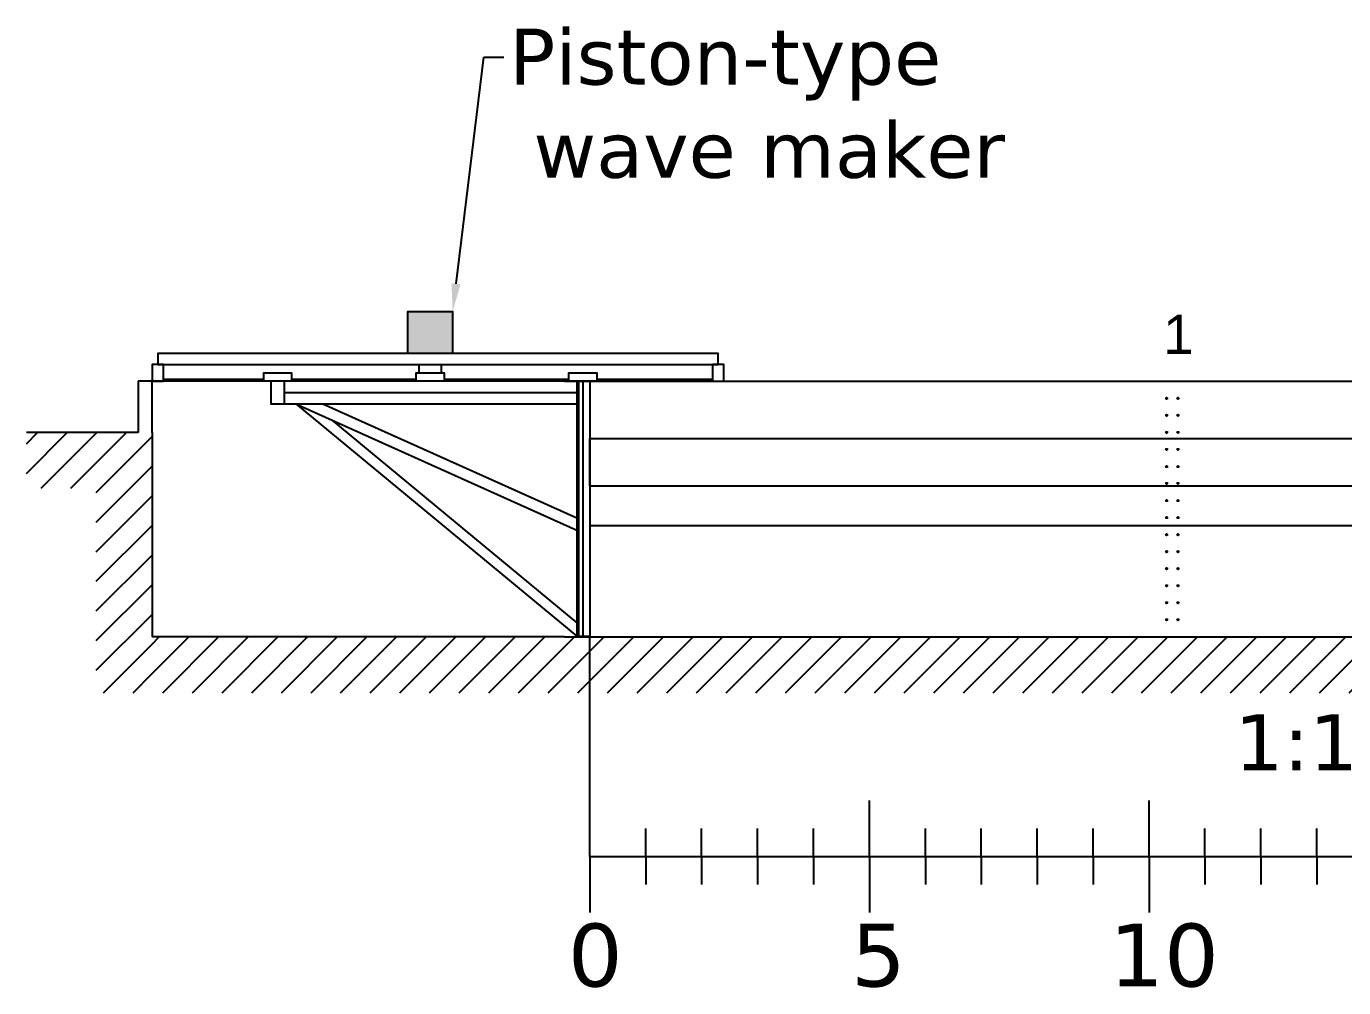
# Model space of a CAD drawing. Header units: feet. Extents: x 0 to 695, y -979 to -294.
# Drawn here: x 134.46 to 158.02, y -310.8 to -293.6 of the extents above; entities that cross this region are included whole.
import ezdxf
from ezdxf import colors
from ezdxf.entities.mleader import LeaderData, LeaderLine
from ezdxf.math import Vec2, Vec3

# ---------------------------------------------------------------- set-up
doc = ezdxf.new("R2010")
doc.units = ezdxf.units.FT
doc.header["$MEASUREMENT"] = 0
for name, color, linetype in [('0.5 m slice', 1, 'Continuous'), ('ATM Mangroves', 3, 'Continuous'), ('Max Crest Water Height', 130, 'Continuous'), ('Max Water Level', 210, 'Continuous'), ('No of Bays', 2, 'Continuous')]:
    doc.layers.add(name, color=color, linetype=linetype)
doc.styles.get("Standard").update_dxf_attribs({"font": 'verdana.ttf'})
pattern_1 = [(45, (131.67098, 110.86392), (-0.26516504, 0.26516504), [])]

msp = doc.modelspace()

# ---------------------------------------------------------------- hatches: boundary and pattern name
at = {"transparency": 33554687}
h = msp.add_hatch(color=256, dxfattribs=at)
h.dxf.hatch_style = 1
h.paths.add_polyline_path([(142.083, -299.448), (141.283, -299.448), (141.283, -298.698), (142.083, -298.698)])
h = msp.add_hatch(dxfattribs=at)
h.set_pattern_fill('ANSI31', color=256, scale=3)
h.set_pattern_definition(pattern_1)
h.paths.add_polyline_path([(136.461, -300.862), (134.461, -300.862), (134.461, -301.862), (135.711, -301.862), (135.711, -304.52), (135.711, -305.52), (136.711, -305.52), (136.711, -304.52), (136.711, -300.862)])
h = msp.add_hatch(dxfattribs=at)
h.set_pattern_fill('ANSI31', color=256, scale=3)
h.set_pattern_definition(pattern_1)
h.paths.add_polyline_path([(144.081, -304.52), (136.711, -304.52), (136.711, -305.52), (231.762, -305.52), (232.762, -305.52), (232.762, -301.862), (240.879, -301.862), (240.879, -300.862), (231.971, -300.862), (231.971, -304.52), (144.335, -304.52)])

# ---------------------------------------------------------------- linework, layer by layer
for p, q in [((141.483, -299.798), (141.483, -299.648)), ((141.883, -299.798), (141.883, -299.648)), ((136.711, -299.948), (136.461, -299.948)), ((136.461, -299.948), (136.461, -300.862)), ((136.711, -300.862), (136.711, -299.948)), ((144.081, -299.948), (136.711, -299.948)), ((136.911, -299.908), (138.705, -299.908)), ((139.205, -299.908), (141.433, -299.908)), ((141.933, -299.908), (144.159, -299.908)), ((144.081, -299.948), (144.335, -299.948)), ((144.306, -299.948), (144.306, -304.51)), ((144.335, -299.948), (144.335, -304.51)), ((144.335, -299.948), (231.762, -299.948)), ((144.335, -299.948), (144.335, -304.51)), ((144.409, -299.948), (144.409, -304.51)), ((144.536, -299.948), (144.536, -304.52)), ((144.659, -299.908), (146.733, -299.908)), ((139.076, -300.148), (144.306, -300.148)), ((139.076, -300.348), (144.306, -300.348)), ((139.277, -300.348), (144.306, -302.61)), ((139.277, -300.348), (144.306, -304.51)), ((139.765, -300.348), (144.306, -302.391)), ((139.915, -300.635), (144.306, -304.272)), ((136.461, -300.862), (134.461, -300.862)), ((136.711, -300.862), (136.711, -304.52)), ((144.081, -304.52), (136.711, -304.52)), ((144.081, -304.52), (144.335, -304.52)), ((144.306, -304.51), (144.536, -304.51)), ((144.335, -304.52), (231.762, -304.52)), ((154.952, -304.52), (231.971, -304.52))]:
    msp.add_line(p, q, dxfattribs=at)
at = {"color": 0, "transparency": 33554687}
for p, q in [((144.536, -308.45), (144.536, -304.52)), ((149.536, -308.45), (149.536, -307.45)), ((154.536, -308.45), (154.536, -307.45)), ((145.536, -308.45), (145.536, -307.95)), ((146.536, -308.45), (146.536, -307.95)), ((147.536, -308.45), (147.536, -307.95)), ((148.536, -308.45), (148.536, -307.95)), ((150.536, -308.45), (150.536, -307.95)), ((151.536, -308.45), (151.536, -307.95)), ((152.536, -308.45), (152.536, -307.95)), ((153.536, -308.45), (153.536, -307.95)), ((155.536, -308.45), (155.536, -307.95)), ((156.536, -308.45), (156.536, -307.95)), ((157.536, -308.45), (157.536, -307.95)), ((144.536, -308.45), (145.536, -308.45)), ((144.536, -308.45), (144.536, -309.45)), ((145.536, -308.45), (145.536, -308.95)), ((145.536, -308.45), (146.536, -308.45)), ((146.536, -308.45), (146.536, -308.95)), ((146.536, -308.45), (147.536, -308.45)), ((147.536, -308.45), (147.536, -308.95)), ((147.536, -308.45), (148.536, -308.45)), ((148.536, -308.45), (148.536, -308.95)), ((148.536, -308.45), (149.536, -308.45)), ((149.536, -308.45), (150.536, -308.45)), ((149.536, -308.45), (149.536, -309.45)), ((150.536, -308.45), (150.536, -308.95)), ((150.536, -308.45), (151.536, -308.45)), ((151.536, -308.45), (151.536, -308.95)), ((151.536, -308.45), (152.536, -308.45)), ((152.536, -308.45), (152.536, -308.95)), ((152.536, -308.45), (153.536, -308.45)), ((153.536, -308.45), (153.536, -308.95)), ((153.536, -308.45), (154.536, -308.45)), ((154.536, -308.45), (155.536, -308.45)), ((154.536, -308.45), (154.536, -309.45)), ((155.536, -308.45), (155.536, -308.95)), ((155.536, -308.45), (156.536, -308.45)), ((156.536, -308.45), (156.536, -308.95)), ((156.536, -308.45), (157.536, -308.45)), ((157.536, -308.45), (157.536, -308.95)), ((157.536, -308.45), (158.536, -308.45))]:
    msp.add_line(p, q, dxfattribs=at)
at = {"transparency": 33554687}
for points in [[(142.083, -299.448), (141.283, -299.448), (141.283, -298.698), (142.083, -298.698)], [(136.811, -299.648), (146.833, -299.648), (146.833, -299.448), (136.811, -299.448)], [(136.711, -299.948), (136.911, -299.948), (136.911, -299.648), (136.711, -299.648)], [(139.205, -299.948), (138.705, -299.948), (138.705, -299.798), (139.205, -299.798)], [(141.933, -299.948), (141.433, -299.948), (141.433, -299.798), (141.933, -299.798)], [(144.659, -299.948), (144.159, -299.948), (144.159, -299.798), (144.659, -299.798)], [(146.733, -299.948), (146.933, -299.948), (146.933, -299.648), (146.733, -299.648)], [(139.076, -299.948), (138.834, -299.948), (138.834, -300.348), (139.076, -300.348)]]:
    msp.add_lwpolyline(points, close=True, dxfattribs=at)
at = {"color": 0, "transparency": 33554687}
for centre in [(154.851, -300.252), (155.054, -300.252)]:
    msp.add_circle(centre, 0.0127, dxfattribs=at)
at = {"transparency": 33554687}
for centre in [(154.851, -300.557), (155.054, -300.557), (154.851, -300.862), (155.054, -300.862), (154.851, -301.167), (155.054, -301.167), (154.851, -301.472), (155.054, -301.472), (154.851, -301.776), (155.054, -301.776), (154.851, -302.081), (155.054, -302.081), (154.851, -302.386), (155.054, -302.386), (154.851, -302.691), (155.054, -302.691), (154.851, -302.996), (155.054, -302.996), (154.851, -303.3), (155.054, -303.3), (154.851, -303.605), (155.054, -303.605), (154.851, -303.91), (155.054, -303.91), (154.851, -304.215), (155.054, -304.215)]:
    msp.add_circle(centre, 0.0127, dxfattribs=at)
at = {"layer": 'ATM Mangroves', "color": 7, "transparency": 33554687}
for p, q in [((144.536, -301.82), (144.536, -300.97)), ((144.536, -302.526), (198.726, -302.526))]:
    msp.add_line(p, q, dxfattribs=at)
at = {"layer": 'Max Crest Water Height', "color": 7, "transparency": 33554687}
msp.add_line((144.536, -300.97), (231.971, -300.97), dxfattribs=at)
at = {"layer": 'Max Water Level', "transparency": 33554687}
msp.add_line((144.536, -301.82), (227.729, -301.82), dxfattribs=at)

# ---------------------------------------------------------------- texts
at = {"layer": '0.5 m slice', "color": 1, "transparency": 33554687, "char_height": 1.125, "attachment_point": 1}
for s, width, insert in [('{\\C0;0 }', 3.11868, (144.143, -309.65)), ('{\\C0;5}', 2.21831, (149.205, -309.65)), ('{\\C0;10}', 2.21831, (153.822, -309.65))]:
    msp.add_mtext_dynamic_manual_height_columns(s, width=width, gutter_width=7.294, heights=[0], dxfattribs=dict(at, insert=insert))
at = {"layer": 'No of Bays', "color": 0, "transparency": 33554687, "insert": (154.789, -298.758), "char_height": 3.5, "width": 19.93909, "attachment_point": 1}
msp.add_mtext('{\\f@Arial Unicode MS|b0|i0|c0|p34;\\H0.2x;1}', dxfattribs=at)

# ---------------------------------------------------------------- leaders
at = {"transparency": 33554687}
ml = msp.add_multileader_mtext('Standard', dxfattribs=at)
ml.set_content('Piston-type\\P wave maker', color=256)
ml.set_leader_properties()
ml.build(insert=Vec2(0, 0))
ml.multileader.update_dxf_attribs({"dogleg_length": 0.36, "arrow_head_size": 0.5})
ctx = ml.context
ctx.base_point, ctx.char_height, ctx.arrow_head_size, ctx.landing_gap_size, ctx.plane_origin = Vec3(143.002, -294.149), 1, 0.5, 0.09, Vec3(142.083, -298.698)
notes = []
notes.append((ctx, [(0, (1, 1, 0), (142.642, -294.149), (1, 0), 0.36, [(0, [(142.083, -298.698)], 0, [])])]))
ctx.mtext.insert, ctx.mtext.flow_direction = Vec3(143.092, -293.638), 5
ml = msp.add_multileader_mtext('Standard', dxfattribs=at)
ml.set_content('1:12 Slope', color=256)
ml.set_leader_properties()
ml.build(insert=Vec2(0, 0))
ml.multileader.update_dxf_attribs({"dogleg_length": 0.36, "arrow_head_size": 0.5})
ctx = ml.context
ctx.base_point, ctx.char_height, ctx.arrow_head_size, ctx.landing_gap_size, ctx.plane_origin = Vec3(155.991, -306.546), 1, 0.5, 0.09, Vec3(181.122, -305.888)
ctx.text_align_type = 2
notes.append((ctx, [(1, (1, 1, 0), (163.838, -306.546), (-1, 0), 0.36, [(0, [(165.925, -304.062)], 0, [])])]))
ctx.mtext.insert, ctx.mtext.alignment, ctx.mtext.flow_direction = Vec3(163.388, -305.907), 3, 5
for ctx, leaders in notes:
    for number, flags, end, landing, length, lines in leaders:
        leader = LeaderData()
        leader.index, (leader.has_last_leader_line, leader.has_dogleg_vector, leader.attachment_direction) = number, flags
        leader.last_leader_point, leader.dogleg_vector, leader.dogleg_length = Vec3(end), Vec3(landing), length
        for number, points, colour, breaks in lines:
            line = LeaderLine()
            line.index, line.vertices, line.color, line.breaks = number, Vec3.list(points), colors.encode_raw_color(colour), breaks
            leader.lines.append(line)
        ctx.leaders.append(leader)

doc.saveas('drawing.dxf')
